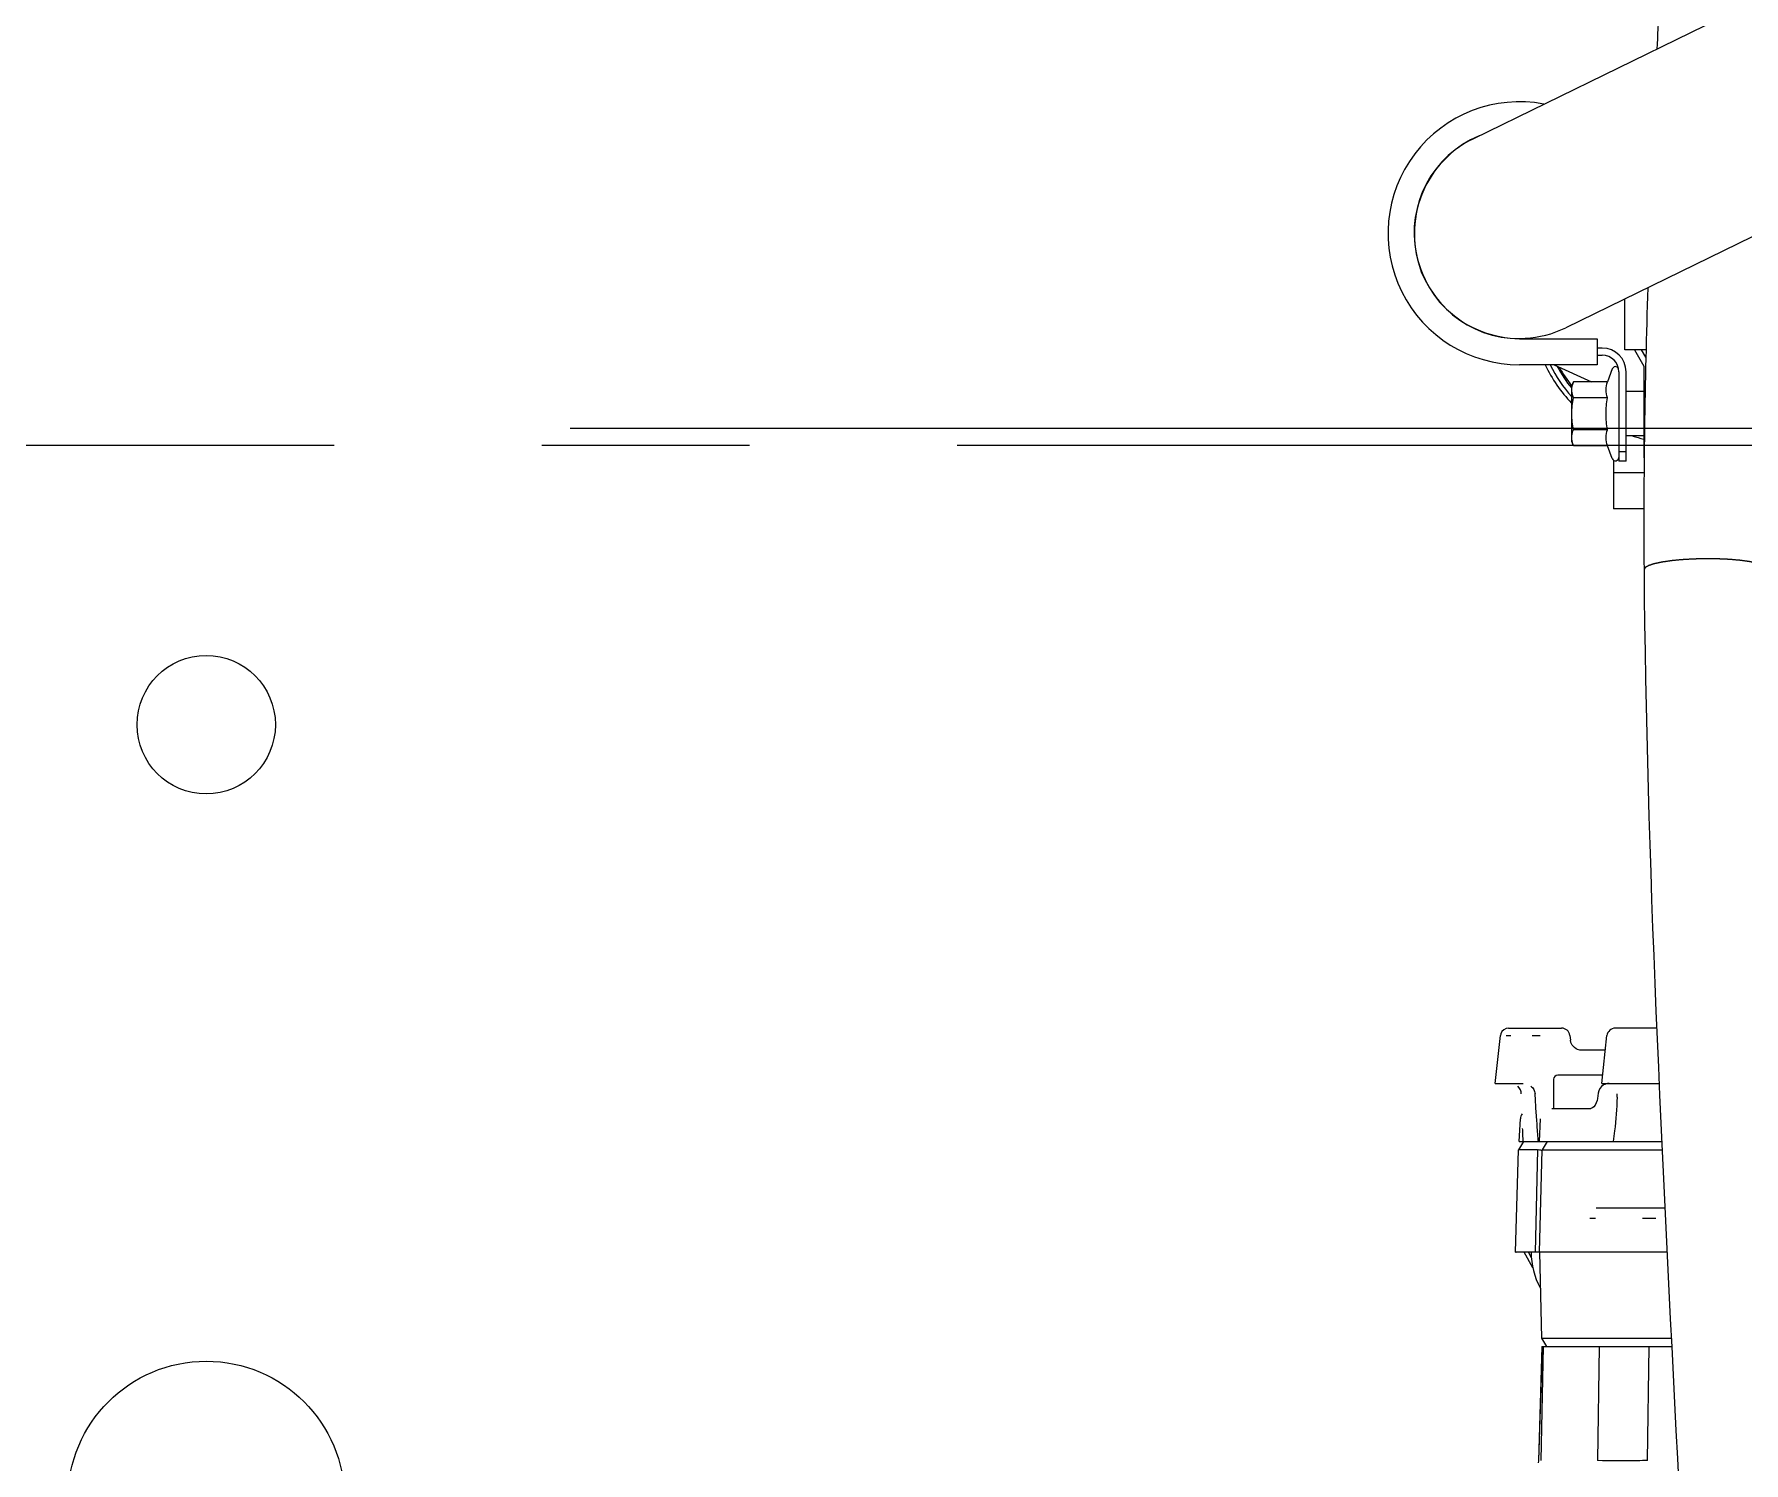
# Model space of a CAD drawing. Header units: metres. Extents: x 27859 to 32645, y 1492 to 8791.
# Drawn here: x 29509.2 to 29818.1, y 4948.5 to 5206.6 of the extents above; entities that cross this region are included whole.
import ezdxf

# ---------------------------------------------------------------- set-up
doc = ezdxf.new("R2010")
doc.units = ezdxf.units.M
doc.linetypes.add('CENTER', pattern=[2, 1.25, -0.25, 0.25, -0.25])
doc.layers.add('E-EQPT', color=190, linetype='Continuous')
doc.layers.add('E-HAT', color=253, linetype='CENTER', lineweight=15)

# ---------------------------------------------------------------- blocks, each defined once
blk = doc.blocks.new('EDG')
at = {"color": 0, "linetype": 'Continuous'}
for p, q in [((1069.62, 2558.46, 1), (1069.35, 2537.82, 1)), ((1078.35, 2537.82, 1), (1078.68, 2558.46, 1)), ((1088.49, 2537.82, 1), (1088.9, 2558.46, 1)), ((1089.25, 2558.46, 1), (1088.62, 2537.82, 1)), ((1088.72, 2537.82, 1), (1089.33, 2558.47, 1)), ((1089.33, 2558.47, 1), (1089.35, 2558.84, 1)), ((1088.72, 2537.82, 1), (1065.25, 2537.82, 1)), ((1088.66, 2536.32, 1), (1065.33, 2536.32, 1)), ((1088.75, 2536.32, 1), (1087.88, 2537.82, 1)), ((1088.66, 2536.32, 1), (1088.75, 2536.32, 1)), ((1089.15, 2520.82, 1), (1088.75, 2536.32, 1)), ((1090.31, 2523.63, 1), (1091.91, 2520.82, 1)), ((1066.1, 2520.82, 1), (1089.06, 2520.82, 1)), ((1089.15, 2520.82, 1), (1088.67, 2502.32, 1)), ((1089.06, 2520.82, 1), (1089.15, 2520.82, 1)), ((1089.15, 2520.82, 1), (1093.34, 2520.82, 1)), ((1089.51, 2502.32, 1), (1089.91, 2520.82, 1)), ((1090.57, 2521.8, 1), (1091.13, 2520.82, 1)), ((1093.44, 2520.82, 1), (1092.95, 2502.32, 1)), ((1093.44, 2520.82, 1), (1093.34, 2520.82, 1)), ((1066.49, 2512.82, 1), (1078.88, 2512.82, 1)), ((1088.58, 2502.32, 1), (1066.98, 2502.32, 1)), ((1087.75, 2500.82, 1), (1088.67, 2502.32, 1)), ((1088.67, 2502.32, 1), (1088.58, 2502.32, 1)), ((1089.51, 2502.32, 1), (1092.86, 2502.32, 1)), ((1092.03, 2500.82, 1), (1092.95, 2502.32, 1)), ((1092.86, 2502.32, 1), (1092.95, 2502.32, 1)), ((1092.75, 2500.82, 1), (1067.05, 2500.82, 1)), ((1089.12, 2500.82, 1), (1088.95, 2496.68, 1)), ((1092.17, 2498.71, 1), (1092.18, 2498.46, 1)), ((1092.79, 2500.82, 1), (1092.58, 2496.72, 1)), ((1092.79, 2500.82, 1), (1092.75, 2500.82, 1)), ((1089.71, 2495.69, 1), (1089.93, 2492.22, 1)), ((1075.11, 2492.82, 1), (1075.08, 2492.22, 1)), ((1078.55, 2492.1, 1), (1078.65, 2493.02, 1)), ((1078.65, 2493.02, 1), (1078.72, 2493.37, 1)), ((1078.72, 2493.37, 1), (1078.87, 2493.84, 1)), ((1078.87, 2493.84, 1), (1079.07, 2494.24, 1)), ((1079.07, 2494.24, 1), (1079.31, 2494.54, 1)), ((1079.31, 2494.54, 1), (1079.55, 2494.73, 1)), ((1079.55, 2494.73, 1), (1079.74, 2494.81, 1)), ((1079.74, 2494.81, 1), (1079.84, 2494.82, 1)), ((1086.91, 2494.82, 1), (1079.84, 2494.82, 1)), ((1086.59, 2489.57, 1), (1086.59, 2494.82, 1)), ((1077.8, 2490.32, 1), (1067.53, 2490.32, 1)), ((1077.85, 2490.32, 1), (1076.94, 2481.67, 1)), ((1077.85, 2490.32, 1), (1077.8, 2490.32, 1)), ((1097.13, 2490.32, 1), (1092.11, 2490.32, 1)), ((1097.14, 2490.32, 1), (1096.2, 2481.66, 1)), ((1097.14, 2490.32, 1), (1097.13, 2490.32, 1)), ((1077.7, 2488.82, 1), (1085.79, 2488.82, 1)), ((1085.79, 2488.82, 1), (1085.84, 2488.82, 1)), ((1077.22, 2484.32, 1), (1081.53, 2484.32, 1)), ((1081.53, 2484.32, 1), (1081.82, 2484.31, 1)), ((1081.82, 2484.31, 1), (1082.26, 2484.19, 1)), ((1082.26, 2484.19, 1), (1082.51, 2484.08, 1)), ((1082.51, 2484.08, 1), (1082.84, 2483.84, 1)), ((1082.84, 2483.84, 1), (1083.22, 2483.42, 1)), ((1083.22, 2483.42, 1), (1083.47, 2482.91, 1)), ((1067.97, 2480.32, 1), (1075.45, 2480.32, 1)), ((1083.47, 2482.91, 1), (1083.55, 2482.51, 1)), ((1083.66, 2481.65, 1), (1083.55, 2482.51, 1)), ((1094.71, 2480.32, 1), (1085.15, 2480.32, 1)), ((1094.71, 2480.32, 1), (1095.17, 2480.4, 1)), ((1094.71, 2480.32, 1), (1094.71, 2480.32, 1)), ((1095.17, 2480.4, 1), (1095.59, 2480.61, 1)), ((1095.59, 2480.61, 1), (1095.92, 2480.94, 1)), ((1095.92, 2480.94, 1), (1096.14, 2481.36, 1)), ((1096.14, 2481.36, 1), (1096.2, 2481.66, 1)), ((1070.27, 2386.52, 1), (1075.74, 2386.52, 1)), ((1075.74, 2377.72, 1), (1075.74, 2386.52, 1)), ((1075.74, 2379.92, 1), (1070.24, 2379.92, 1)), ((1070.2, 2375.62, 1), (1070.29, 2375.62, 1)), ((1070.22, 2377.32, 1), (1070.29, 2377.32, 1)), ((1070.29, 2360.72, 1), (1070.29, 2377.32, 1)), ((1073.49, 2377.92, 1), (1074.79, 2377.92, 1)), ((1073.49, 2377.92, 1), (1073.49, 2361.77, 1)), ((1073.49, 2376.22, 1), (1074.79, 2376.22, 1)), ((1074.79, 2361.77, 1), (1074.79, 2377.92, 1)), ((1075.99, 2377.42, 1), (1076.84, 2375.1, 1)), ((1076.84, 2375.1, 1), (1083.01, 2375.1, 1)), ((1083.01, 2375.1, 1), (1083.29, 2374.32, 1)), ((1070.29, 2373.32, 1), (1073.49, 2373.32, 1)), ((1076.84, 2372.21, 1), (1083.01, 2372.21, 1)), ((1083.29, 2374.32, 1), (1083.29, 2364.32, 1)), ((1076.84, 2366.44, 1), (1083.01, 2366.44, 1)), ((1070.29, 2365.32, 1), (1073.49, 2365.32, 1)), ((1075.99, 2361.23, 1), (1076.84, 2363.55, 1)), ((1076.84, 2363.55, 1), (1083.01, 2363.55, 1)), ((1086.49, 2360.47, 1), (1079.76, 2363.55, 1)), ((1083.01, 2363.55, 1), (1083.29, 2364.32, 1)), ((1071.99, 2357.77, 1), (1070.29, 2360.72, 1)), ((1078.74, 2360.47, 1), (1092.74, 2360.47, 1)), ((1078.74, 2355.77, 1), (1078.74, 2360.47, 1)), ((1069.89, 2357.77, 1), (1073.69, 2357.77, 1)), ((1069.92, 2359.11, 1), (1070.69, 2357.77, 1)), ((1073.69, 2357.77, 1), (1073.69, 2348.56, 1)), ((1078.74, 2358.77, 1), (1077.79, 2358.77, 1)), ((1077.79, 2357.47, 1), (1078.74, 2357.47, 1)), ((1016.4, 2320.57, 1), (1084.4, 2353.8, 1)), ((1092.74, 2355.77, 1), (1078.74, 2355.77, 1)), ((1100.64, 2354, 1), (1100.01, 2354.29, 1)), ((1033.08, 2286.43, 1), (1101.08, 2319.65, 1))]:
    blk.add_line(p, q, dxfattribs=at)
at = {"color": 6, "linetype": 'CENTER', "ltscale": 150, "elevation": 1}
blk.add_lwpolyline([(2094.36, 2374.99), (-482.5, 2374.99)], dxfattribs=at)
at = {"color": 8, "linetype": 'CENTER', "ltscale": 400, "elevation": 1}
blk.add_lwpolyline([(-835.76, 2371.99), (2437.77, 2371.99)], dxfattribs=at)
at = {"color": 0}
for centre, radius in [((1329.99, 2565.5, 1), 25), ((1329.99, 2425.5, 1), 12.5)]:
    blk.add_circle(centre, radius, dxfattribs=at)
at = {"color": 0, "linetype": 'Continuous'}
for centre, radius, start, end in [((1077.18, 2520.82, 1), 13.47, 0.0041, 28.4771), ((1089.79, 2523.52, 1), 2.7, 256.1987, 256.6699), ((1356.93, 2509.58, 1), 264.98, 181.8929, 182.3497), ((1090.58, 2496.82, 1), 2, 328.5848, 357.0001), ((1076.56, 2492.32, 1), 2, 300.1107, 353.4911), ((1085.84, 2489.57, 1), 0.75, 270.0001, 0.0001), ((1094.53, 2492.3, 1), 2.11, 182.1759, 224.447), ((1075.45, 2481.82, 1), 1.5, 270, 354.0001), ((1085.15, 2481.82, 1), 1.5, 186.7689, 270.0002), ((1075.41, 2377.21, 1), 0.619, 20, 180), ((1064.74, 2349.52, 1), 25, 72.4093, 77.1408), ((1064.74, 2349.52, 1), 25, 26.0184, 42.0218), ((1064.74, 2349.52, 1), 25.8, 25.1458, 43.8809), ((1064.74, 2349.52, 1), 23.75, 28.7583, 38.5866), ((1064.74, 2349.52, 1), 24, 27.9592, 39.2691), ((1077.79, 2361.77, 1), 4.3, 180, 270), ((1077.79, 2361.77, 1), 3, 180, 270), ((1075.41, 2361.44, 1), 0.619, 208.7144, 340), ((1092.74, 2336.72, 1), 23.75, 259.3369, 90), ((1092.74, 2336.72, 1), 19, 296.0415, 116.0415), ((1092.74, 2336.72, 1), 19.05, 292.5766, 90)]:
    blk.add_arc(centre, radius, start, end, dxfattribs=at)
for points in [[(1070.25, 2397.48, 1), (1069.84, 2449.87, 1), (1064.01, 2558.85, 1), (1059.07, 2664.7, 1), (1059.49, 2713.82, 1)], [(1088.66, 2502.41, 1), (1088.75, 2502.41, 1), (1088.84, 2502.4, 1), (1088.92, 2502.39, 1)], [(1088.92, 2502.39, 1), (1089.08, 2502.38, 1), (1089.23, 2502.36, 1), (1089.38, 2502.33, 1)], [(1089.51, 2502.32, 1), (1089.47, 2502.32, 1), (1089.42, 2502.32, 1), (1089.38, 2502.34, 1)], [(1075.11, 2492.82, 1), (1075.21, 2494.85, 1), (1075.34, 2496.87, 1), (1075.57, 2498.89, 1)], [(1075.57, 2498.89, 1), (1075.65, 2499.53, 1), (1075.73, 2500.18, 1), (1075.84, 2500.82, 1)], [(1089.63, 2496.75, 1), (1089.66, 2496.4, 1), (1089.68, 2496.05, 1), (1089.71, 2495.69, 1)], [(1076.56, 2490.32, 1), (1076.91, 2490.32, 1), (1077.27, 2490.42, 1), (1077.57, 2490.59, 1)], [(1069.59, 2346.56, 1), (1070.1, 2363.55, 1), (1070.38, 2380.53, 1), (1070.25, 2397.48, 1)], [(1076.84, 2372.21, 1), (1077.01, 2371.26, 1), (1077.12, 2370.29, 1), (1077.12, 2369.32, 1)], [(1083.01, 2372.21, 1), (1083.18, 2371.26, 1), (1083.29, 2370.29, 1), (1083.29, 2369.32, 1)], [(1077.12, 2369.32, 1), (1077.12, 2368.36, 1), (1077.01, 2367.39, 1), (1076.84, 2366.44, 1)], [(1083.29, 2369.32, 1), (1083.29, 2368.36, 1), (1083.18, 2367.39, 1), (1083.01, 2366.44, 1)]]:
    blk.add_open_spline(points, degree=3, dxfattribs=at)
for points, knots in [([(1069.62, 2558.46, 1), (1070.24, 2558.46, 1), (1073.26, 2558.48, 1), (1076.28, 2558.47, 1), (1078.68, 2558.46, 1)], [0, 0, 0, 0, 0.206913, 1, 1, 1, 1]), ([(1070.52, 2514.65, 1), (1070.34, 2514.64, 1), (1069.55, 2514.63, 1), (1068.76, 2514.63, 1), (1068.14, 2514.65, 1)], [0, 0, 0, 0, 0.222169, 1, 1, 1, 1]), ([(1080.03, 2514.65, 1), (1079.92, 2514.63, 1), (1079.57, 2514.64, 1), (1079.22, 2514.64, 1), (1079, 2514.65, 1)], [0, 0, 0, 0, 0.341009, 1, 1, 1, 1]), ([(1089.34, 2500.82, 1), (1089.36, 2500.49, 1), (1089.47, 2499.13, 1), (1089.56, 2497.77, 1), (1089.63, 2496.75, 1)], [0, 0, 0, 0, 0.247843, 1, 1, 1, 1]), ([(1090.72, 2490.78, 1), (1090.5, 2490.94, 1), (1090.12, 2491.37, 1), (1089.95, 2491.93, 1), (1089.93, 2492.22, 1)], [0, 0, 0, 0, 0.482547, 1, 1, 1, 1]), ([(1090.48, 2481.67, 1), (1090.37, 2481.66, 1), (1089.87, 2481.65, 1), (1089.38, 2481.66, 1), (1089, 2481.67, 1)], [0, 0, 0, 0, 0.227479, 1, 1, 1, 1]), ([(1095.13, 2481.67, 1), (1095.05, 2481.64, 1), (1094.78, 2481.66, 1), (1094.51, 2481.66, 1), (1094.33, 2481.67, 1)], [0, 0, 0, 0, 0.318904, 1, 1, 1, 1]), ([(1048.1, 2397.31, 1), (1048.12, 2397.28, 1), (1048.14, 2397.24, 1), (1048.18, 2397.18, 1), (1048.21, 2397.13, 1), (1048.23, 2397.09, 1), (1048.25, 2397.06, 1), (1048.26, 2397.04, 1), (1048.27, 2397.02, 1), (1048.28, 2397, 1), (1048.29, 2396.98, 1), (1048.3, 2396.97, 1), (1048.3, 2396.97, 1), (1048.31, 2396.96, 1), (1048.31, 2396.96, 1), (1048.31, 2396.95, 1), (1048.31, 2396.95, 1), (1048.31, 2396.95, 1), (1048.31, 2396.95, 1), (1048.32, 2396.95, 1), (1048.32, 2396.94, 1), (1048.33, 2396.94, 1), (1048.34, 2396.93, 1), (1048.35, 2396.93, 1), (1048.37, 2396.92, 1), (1048.4, 2396.9, 1), (1048.43, 2396.89, 1), (1048.47, 2396.86, 1), (1048.51, 2396.84, 1), (1048.56, 2396.81, 1), (1048.63, 2396.78, 1), (1048.69, 2396.74, 1), (1048.74, 2396.71, 1), (1048.78, 2396.69, 1), (1048.82, 2396.67, 1), (1048.85, 2396.65, 1), (1048.88, 2396.64, 1), (1048.9, 2396.63, 1), (1048.91, 2396.62, 1), (1048.92, 2396.62, 1), (1048.93, 2396.61, 1), (1048.93, 2396.61, 1), (1048.94, 2396.61, 1), (1048.94, 2396.61, 1), (1048.94, 2396.6, 1), (1048.95, 2396.6, 1), (1048.96, 2396.6, 1), (1048.97, 2396.6, 1), (1048.99, 2396.59, 1), (1049.01, 2396.58, 1), (1049.04, 2396.58, 1), (1049.08, 2396.56, 1), (1049.13, 2396.55, 1), (1049.19, 2396.53, 1), (1049.26, 2396.51, 1), (1049.34, 2396.48, 1), (1049.45, 2396.45, 1), (1049.55, 2396.42, 1), (1049.64, 2396.39, 1), (1049.7, 2396.37, 1), (1049.77, 2396.35, 1), (1049.82, 2396.33, 1), (1049.86, 2396.32, 1), (1049.89, 2396.31, 1), (1049.91, 2396.31, 1), (1049.93, 2396.3, 1), (1049.94, 2396.3, 1), (1049.95, 2396.3, 1), (1049.95, 2396.29, 1), (1049.96, 2396.29, 1), (1049.96, 2396.29, 1), (1049.97, 2396.29, 1), (1049.98, 2396.29, 1), (1050, 2396.28, 1), (1050.02, 2396.28, 1), (1050.05, 2396.27, 1), (1050.09, 2396.27, 1), (1050.15, 2396.25, 1), (1050.22, 2396.24, 1), (1050.31, 2396.22, 1), (1050.39, 2396.21, 1), (1050.51, 2396.18, 1), (1050.65, 2396.15, 1), (1050.8, 2396.13, 1), (1050.92, 2396.1, 1), (1051, 2396.09, 1), (1051.09, 2396.07, 1), (1051.16, 2396.05, 1), (1051.22, 2396.04, 1), (1051.26, 2396.03, 1), (1051.29, 2396.03, 1), (1051.31, 2396.02, 1), (1051.33, 2396.02, 1), (1051.34, 2396.02, 1), (1051.35, 2396.02, 1), (1051.37, 2396.01, 1), (1051.38, 2396.01, 1), (1051.4, 2396.01, 1), (1051.43, 2396.01, 1), (1051.47, 2396, 1), (1051.51, 2396, 1), (1051.58, 2395.99, 1), (1051.67, 2395.98, 1), (1051.77, 2395.96, 1), (1051.87, 2395.95, 1), (1052.01, 2395.93, 1), (1052.19, 2395.91, 1), (1052.4, 2395.88, 1), (1052.57, 2395.86, 1), (1052.71, 2395.84, 1), (1052.8, 2395.83, 1), (1052.87, 2395.82, 1), (1052.92, 2395.81, 1), (1052.96, 2395.81, 1), (1052.99, 2395.8, 1), (1053.01, 2395.8, 1), (1053.02, 2395.8, 1), (1053.04, 2395.8, 1), (1053.06, 2395.8, 1), (1053.09, 2395.79, 1), (1053.14, 2395.79, 1), (1053.2, 2395.78, 1), (1053.28, 2395.78, 1), (1053.38, 2395.77, 1), (1053.54, 2395.76, 1), (1053.74, 2395.74, 1), (1053.98, 2395.72, 1), (1054.22, 2395.7, 1), (1054.41, 2395.68, 1), (1054.57, 2395.67, 1), (1054.67, 2395.66, 1), (1054.75, 2395.66, 1), (1054.81, 2395.65, 1), (1054.86, 2395.65, 1), (1054.9, 2395.64, 1), (1054.92, 2395.64, 1), (1054.93, 2395.64, 1), (1054.95, 2395.64, 1), (1054.97, 2395.64, 1), (1055.01, 2395.64, 1), (1055.06, 2395.64, 1), (1055.12, 2395.63, 1), (1055.21, 2395.63, 1), (1055.32, 2395.62, 1), (1055.49, 2395.62, 1), (1055.71, 2395.61, 1), (1055.96, 2395.6, 1), (1056.22, 2395.58, 1), (1056.44, 2395.57, 1), (1056.61, 2395.57, 1), (1056.72, 2395.56, 1), (1056.8, 2395.56, 1), (1056.87, 2395.56, 1), (1056.92, 2395.55, 1), (1056.97, 2395.55, 1), (1057, 2395.55, 1), (1057.03, 2395.55, 1), (1057.08, 2395.55, 1), (1057.14, 2395.55, 1), (1057.2, 2395.55, 1), (1057.29, 2395.55, 1), (1057.41, 2395.55, 1), (1057.59, 2395.54, 1), (1057.82, 2395.54, 1), (1058.09, 2395.54, 1), (1058.37, 2395.54, 1), (1058.59, 2395.54, 1), (1058.78, 2395.53, 1), (1058.91, 2395.53, 1), (1059.03, 2395.53, 1), (1059.11, 2395.53, 1), (1059.15, 2395.53, 1), (1059.19, 2395.53, 1), (1059.22, 2395.53, 1), (1059.27, 2395.53, 1), (1059.34, 2395.53, 1), (1059.46, 2395.54, 1), (1059.59, 2395.54, 1), (1059.77, 2395.54, 1), (1059.99, 2395.55, 1), (1060.26, 2395.56, 1), (1060.53, 2395.56, 1), (1060.76, 2395.57, 1), (1060.94, 2395.57, 1), (1061.07, 2395.58, 1), (1061.18, 2395.58, 1), (1061.26, 2395.58, 1), (1061.3, 2395.58, 1), (1061.34, 2395.58, 1), (1061.37, 2395.58, 1), (1061.41, 2395.59, 1), (1061.49, 2395.59, 1), (1061.6, 2395.6, 1), (1061.73, 2395.61, 1), (1061.9, 2395.62, 1), (1062.11, 2395.63, 1), (1062.37, 2395.64, 1), (1062.63, 2395.66, 1), (1062.85, 2395.67, 1), (1063.02, 2395.68, 1), (1063.13, 2395.69, 1), (1063.21, 2395.69, 1), (1063.28, 2395.7, 1), (1063.33, 2395.7, 1), (1063.37, 2395.7, 1), (1063.39, 2395.7, 1), (1063.41, 2395.7, 1), (1063.42, 2395.71, 1), (1063.44, 2395.71, 1), (1063.48, 2395.71, 1), (1063.53, 2395.72, 1), (1063.59, 2395.72, 1), (1063.66, 2395.73, 1), (1063.76, 2395.74, 1), (1063.92, 2395.75, 1), (1064.12, 2395.77, 1), (1064.36, 2395.8, 1), (1064.6, 2395.82, 1), (1064.8, 2395.84, 1), (1064.96, 2395.85, 1), (1065.06, 2395.86, 1), (1065.14, 2395.87, 1), (1065.19, 2395.88, 1), (1065.24, 2395.88, 1), (1065.28, 2395.89, 1), (1065.3, 2395.89, 1), (1065.31, 2395.89, 1), (1065.33, 2395.89, 1), (1065.34, 2395.89, 1), (1065.38, 2395.9, 1), (1065.42, 2395.91, 1), (1065.47, 2395.91, 1), (1065.54, 2395.92, 1), (1065.63, 2395.94, 1), (1065.77, 2395.96, 1), (1065.95, 2395.98, 1), (1066.16, 2396.01, 1), (1066.34, 2396.04, 1), (1066.48, 2396.06, 1), (1066.59, 2396.08, 1), (1066.7, 2396.09, 1), (1066.78, 2396.1, 1), (1066.85, 2396.11, 1), (1066.9, 2396.12, 1), (1066.93, 2396.13, 1), (1066.96, 2396.13, 1), (1066.98, 2396.13, 1), (1067, 2396.14, 1), (1067.01, 2396.14, 1), (1067.01, 2396.14, 1), (1067.02, 2396.14, 1), (1067.03, 2396.14, 1), (1067.04, 2396.14, 1), (1067.06, 2396.15, 1), (1067.08, 2396.15, 1), (1067.11, 2396.16, 1), (1067.14, 2396.16, 1), (1067.2, 2396.18, 1), (1067.27, 2396.19, 1), (1067.36, 2396.21, 1), (1067.44, 2396.23, 1), (1067.56, 2396.25, 1), (1067.7, 2396.28, 1), (1067.84, 2396.31, 1), (1067.96, 2396.34, 1), (1068.04, 2396.36, 1), (1068.13, 2396.37, 1), (1068.2, 2396.39, 1), (1068.26, 2396.4, 1), (1068.29, 2396.41, 1), (1068.32, 2396.42, 1), (1068.34, 2396.42, 1), (1068.36, 2396.42, 1), (1068.37, 2396.43, 1), (1068.38, 2396.43, 1), (1068.38, 2396.43, 1), (1068.39, 2396.43, 1), (1068.39, 2396.43, 1), (1068.4, 2396.44, 1), (1068.42, 2396.44, 1), (1068.43, 2396.44, 1), (1068.45, 2396.45, 1), (1068.48, 2396.46, 1), (1068.52, 2396.47, 1), (1068.58, 2396.49, 1), (1068.64, 2396.51, 1), (1068.7, 2396.53, 1), (1068.79, 2396.56, 1), (1068.89, 2396.59, 1), (1069, 2396.63, 1), (1069.08, 2396.66, 1), (1069.15, 2396.68, 1), (1069.21, 2396.7, 1), (1069.26, 2396.71, 1), (1069.31, 2396.73, 1), (1069.33, 2396.74, 1), (1069.36, 2396.74, 1), (1069.37, 2396.75, 1), (1069.38, 2396.75, 1), (1069.39, 2396.76, 1), (1069.4, 2396.76, 1), (1069.4, 2396.76, 1), (1069.41, 2396.76, 1), (1069.41, 2396.76, 1), (1069.41, 2396.76, 1), (1069.42, 2396.77, 1), (1069.43, 2396.77, 1), (1069.45, 2396.78, 1), (1069.46, 2396.79, 1), (1069.49, 2396.81, 1), (1069.52, 2396.82, 1), (1069.56, 2396.85, 1), (1069.6, 2396.87, 1), (1069.65, 2396.9, 1), (1069.72, 2396.93, 1), (1069.78, 2396.97, 1), (1069.84, 2397, 1), (1069.87, 2397.02, 1), (1069.91, 2397.05, 1), (1069.95, 2397.06, 1), (1069.97, 2397.08, 1), (1069.99, 2397.09, 1), (1070, 2397.09, 1), (1070.01, 2397.1, 1), (1070.02, 2397.11, 1), (1070.03, 2397.11, 1), (1070.03, 2397.11, 1), (1070.03, 2397.11, 1), (1070.03, 2397.11, 1), (1070.03, 2397.11, 1), (1070.04, 2397.12, 1), (1070.04, 2397.12, 1), (1070.04, 2397.13, 1), (1070.05, 2397.14, 1), (1070.05, 2397.15, 1), (1070.06, 2397.16, 1), (1070.07, 2397.18, 1), (1070.09, 2397.2, 1), (1070.1, 2397.23, 1), (1070.12, 2397.26, 1), (1070.14, 2397.3, 1), (1070.17, 2397.34, 1), (1070.2, 2397.4, 1), (1070.23, 2397.45, 1), (1070.25, 2397.48, 1)], [0, 0, 0, 0, 0.015625, 0.023438, 0.03125, 0.039062, 0.042969, 0.046875, 0.050781, 0.054688, 0.056641, 0.058594, 0.05957, 0.060547, 0.061523, 0.062012, 0.062256, 0.0625, 0.062744, 0.062988, 0.063477, 0.064453, 0.06543, 0.066406, 0.068359, 0.070312, 0.074219, 0.078125, 0.082031, 0.085938, 0.09375, 0.101562, 0.105469, 0.109375, 0.113281, 0.117188, 0.119141, 0.121094, 0.12207, 0.123047, 0.124023, 0.124512, 0.124756, 0.125, 0.125244, 0.125488, 0.125977, 0.126953, 0.12793, 0.128906, 0.130859, 0.132812, 0.136719, 0.140625, 0.144531, 0.148438, 0.15625, 0.164062, 0.167969, 0.171875, 0.175781, 0.179688, 0.181641, 0.183594, 0.18457, 0.185547, 0.186523, 0.187012, 0.187256, 0.1875, 0.187744, 0.187988, 0.188477, 0.189453, 0.19043, 0.191406, 0.193359, 0.195312, 0.199219, 0.203125, 0.207031, 0.210938, 0.21875, 0.226562, 0.230469, 0.234375, 0.238281, 0.242188, 0.244141, 0.246094, 0.24707, 0.248047, 0.249023, 0.249512, 0.25, 0.250488, 0.250977, 0.251953, 0.25293, 0.253906, 0.255859, 0.257812, 0.261719, 0.265625, 0.269531, 0.273438, 0.28125, 0.289062, 0.296875, 0.300781, 0.304688, 0.306641, 0.308594, 0.310547, 0.311523, 0.312012, 0.3125, 0.312988, 0.313477, 0.314453, 0.316406, 0.318359, 0.320312, 0.324219, 0.328125, 0.335938, 0.34375, 0.351562, 0.359375, 0.363281, 0.367188, 0.369141, 0.371094, 0.373047, 0.374023, 0.374512, 0.375, 0.375488, 0.375977, 0.376953, 0.378906, 0.380859, 0.382812, 0.386719, 0.390625, 0.398438, 0.40625, 0.414062, 0.421875, 0.425781, 0.429688, 0.431641, 0.433594, 0.435547, 0.436523, 0.4375, 0.438477, 0.439453, 0.441406, 0.443359, 0.445312, 0.449219, 0.453125, 0.460938, 0.46875, 0.476562, 0.484375, 0.488281, 0.492188, 0.496094, 0.498047, 0.499023, 0.5, 0.500977, 0.501953, 0.503906, 0.507812, 0.511719, 0.515625, 0.523438, 0.53125, 0.539062, 0.546875, 0.550781, 0.554688, 0.558594, 0.560547, 0.561523, 0.5625, 0.563477, 0.564453, 0.566406, 0.570312, 0.574219, 0.578125, 0.585938, 0.59375, 0.601562, 0.609375, 0.613281, 0.617188, 0.619141, 0.621094, 0.623047, 0.624023, 0.624512, 0.625, 0.625488, 0.625977, 0.626953, 0.628906, 0.630859, 0.632812, 0.636719, 0.640625, 0.648438, 0.65625, 0.664062, 0.671875, 0.675781, 0.679688, 0.681641, 0.683594, 0.685547, 0.686523, 0.687012, 0.6875, 0.687988, 0.688477, 0.689453, 0.691406, 0.693359, 0.695312, 0.699219, 0.703125, 0.710938, 0.71875, 0.726562, 0.730469, 0.734375, 0.738281, 0.742188, 0.744141, 0.746094, 0.74707, 0.748047, 0.749023, 0.749512, 0.749756, 0.75, 0.750244, 0.750488, 0.750977, 0.751953, 0.75293, 0.753906, 0.755859, 0.757812, 0.761719, 0.765625, 0.769531, 0.773438, 0.78125, 0.789062, 0.792969, 0.796875, 0.800781, 0.804688, 0.806641, 0.808594, 0.80957, 0.810547, 0.811523, 0.812012, 0.812256, 0.8125, 0.812744, 0.812988, 0.813477, 0.814453, 0.81543, 0.816406, 0.818359, 0.820312, 0.824219, 0.828125, 0.832031, 0.835938, 0.84375, 0.851562, 0.855469, 0.859375, 0.863281, 0.867188, 0.869141, 0.871094, 0.87207, 0.873047, 0.874023, 0.874512, 0.874756, 0.875, 0.875244, 0.875488, 0.875977, 0.876953, 0.87793, 0.878906, 0.880859, 0.882812, 0.886719, 0.890625, 0.894531, 0.898438, 0.90625, 0.914062, 0.917969, 0.921875, 0.925781, 0.929688, 0.931641, 0.933594, 0.93457, 0.935547, 0.936523, 0.937012, 0.937256, 0.9375, 0.937744, 0.937988, 0.938477, 0.939453, 0.94043, 0.941406, 0.943359, 0.945312, 0.949219, 0.953125, 0.957031, 0.960938, 0.96875, 0.976562, 0.984375, 1, 1, 1, 1]), ([(1076.84, 2375.1, 1), (1077, 2374.64, 1), (1077.23, 2373.65, 1), (1077, 2372.67, 1), (1076.84, 2372.21, 1)], [0, 0, 0, 0, 0.5, 1, 1, 1, 1]), ([(1083.01, 2375.1, 1), (1083.05, 2374.98, 1), (1083.21, 2374.51, 1), (1083.29, 2374.02, 1), (1083.29, 2373.65, 1)], [0, 0, 0, 0, 0.255696, 1, 1, 1, 1]), ([(1083.29, 2373.65, 1), (1083.29, 2373.53, 1), (1083.27, 2373.04, 1), (1083.14, 2372.56, 1), (1083.01, 2372.21, 1)], [0, 0, 0, 0, 0.246324, 1, 1, 1, 1]), ([(1076.84, 2366.44, 1), (1077, 2365.98, 1), (1077.23, 2364.99, 1), (1077, 2364.01, 1), (1076.84, 2363.55, 1)], [0, 0, 0, 0, 0.5, 1, 1, 1, 1]), ([(1083.01, 2366.44, 1), (1083.05, 2366.32, 1), (1083.21, 2365.85, 1), (1083.29, 2365.36, 1), (1083.29, 2364.99, 1)], [0, 0, 0, 0, 0.255696, 1, 1, 1, 1]), ([(1083.29, 2364.99, 1), (1083.29, 2364.87, 1), (1083.27, 2364.38, 1), (1083.14, 2363.9, 1), (1083.01, 2363.55, 1)], [0, 0, 0, 0, 0.246324, 1, 1, 1, 1]), ([(1063.69, 2195.04, 1), (1064.27, 2228.55, 1), (1066.16, 2264.74, 1), (1067.82, 2301, 1), (1067.93, 2303.45, 1)], [0, 0, 0, 0, 0.932408, 1, 1, 1, 1])]:
    blk.add_open_spline(points, degree=3, knots=knots, dxfattribs=at)

msp = doc.modelspace()

# ---------------------------------------------------------------- hatches: boundary and pattern name
at = {"layer": 'E-HAT', "linetype": 'Continuous'}
h = msp.add_hatch(dxfattribs=at)
h.set_pattern_fill('AR-CONC', color=8, scale=40, angle=90)
h.set_pattern_definition([(140, (30868.3, 2757.35), (25.101, 286.904), [30, -330]), (85, (30868.3, 2757.35), (-300.877, -55.5), [24, -264]), (190.4514, (30870.4, 2781.26), (-275.776, 231.404), [25.496, -280.457]), (136.184, (30788.3, 2757.35), (66.208, 426.897), [45, -495]), (186.636, (30793.8, 2792.93), (-389.647, 373.865), [38.244, -420.686]), (81.184, (30788.3, 2757.35), (-389.647, 373.865), [36, -396]), (111, (30808.3, 2797.35), (161.0476, 238.763), [30, -330]), (56, (30808.3, 2797.35), (-290.06, 97.326), [24, -264]), (161.4514, (30821.72, 2817.25), (-129.012, 336.089), [25.496, -280.457]), (127.5, (30868.3, 2757.35), (-133.1575, 4.864), [0, -260.8, 0, -268, 0, -265]), (97.5, (30868.3, 2757.35), (-157.7647, 105.2278), [0, -152.8, 0, -254.8, 0, -101]), (57.5, (30868.3, 2668.15), (9.022, 213.529), [0, -100, 0, -312, 0, -414]), (47.5, (30868.3, 2628.15), (-40.042, 233.2745), [0, -130, 0, -207.2, 0, -294])])
h.paths.add_polyline_path([(32053.3, 1585.35), (28053.3, 1585.35), (28053.3, 2085.35), (28638.3, 2085.35), (28638.3, 8185.35), (28053.3, 8185.35), (28053.3, 8685.35), (32053.3, 8685.35), (32053.3, 8185.35), (31468.3, 8185.35), (31468.3, 2085.35), (32053.3, 2085.35)])

# ---------------------------------------------------------------- next in the draw order: wipeouts: each hides what was drawn before it
msp.add_wipeout([(30870.3, 2757.35), (29240.32, 2757.35), (29240.32, 7507.34), (30870.3, 7507.34)]).translate(0, 0, -732205.32).dxf.layer = 'E-EQPT'

# ---------------------------------------------------------------- next in the draw order: block references
at = {"layer": 'E-EQPT', "rotation": 180}
msp.add_blockref('EDG', (30870.3, 7507.34, -732206.32), dxfattribs=at)

doc.saveas('drawing.dxf')
